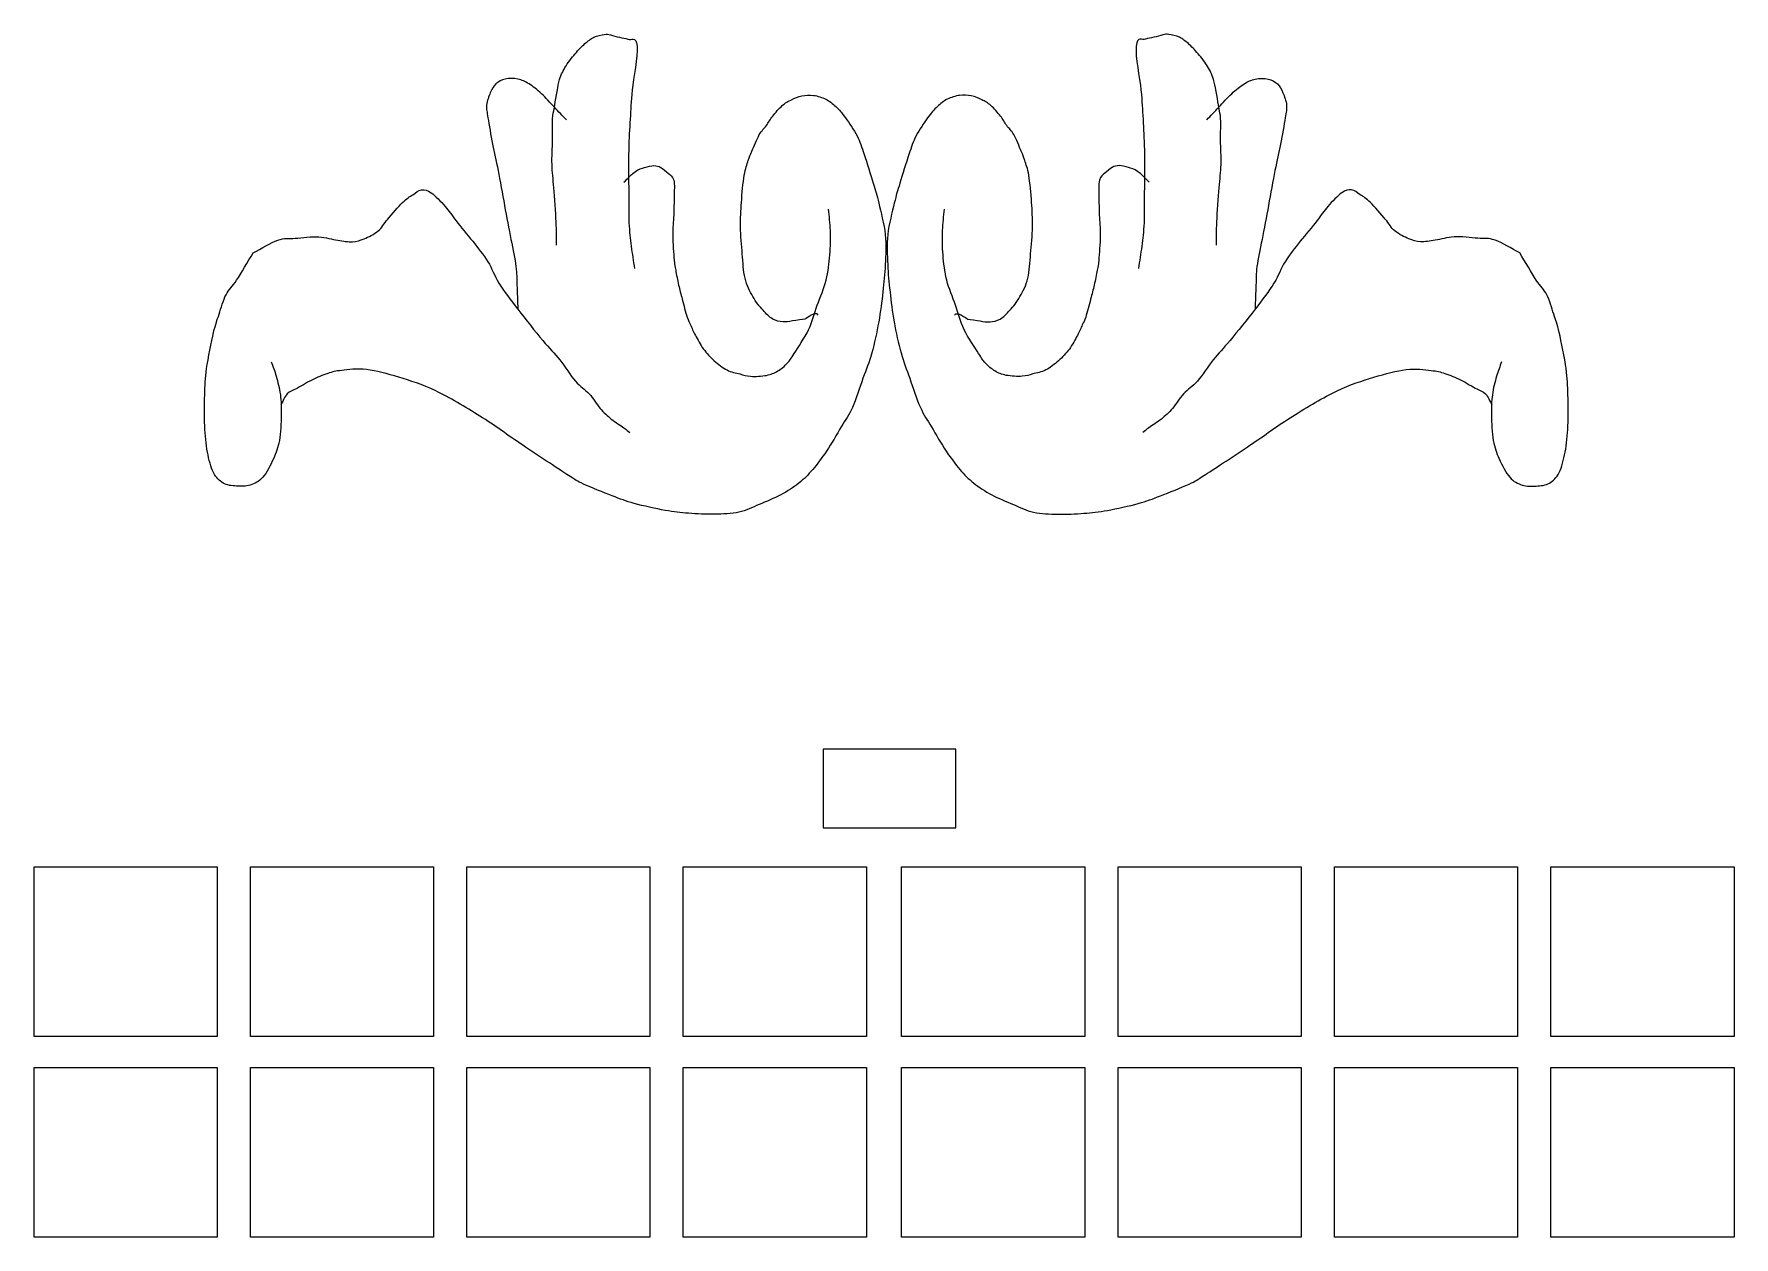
# Model space of a CAD drawing. Header units: millimetres. Extents: x -283 to 283, y -151 to 150.
# Drawn here: x 142.8 to 202.3, y 108.4 to 150.5 of the extents above; entities that cross this region are included whole.
import ezdxf

# ---------------------------------------------------------------- set-up
doc = ezdxf.new("R2010")
doc.units = ezdxf.units.MM
doc.header["$MEASUREMENT"] = 0
doc.layers.add('Camada 1', color=7, linetype='Continuous')

msp = doc.modelspace()

# ---------------------------------------------------------------- linework, layer by layer
at = {"layer": 'Camada 1', "color": 240, "lineweight": 9}
msp.add_lwpolyline([(170.424, 122.7073), (175.0644, 122.7073), (175.0644, 125.4573), (170.424, 125.4573), (170.424, 122.7073)], close=True, dxfattribs=at)
at = {"layer": 'Camada 1', "color": 250, "lineweight": 9}
for points, knots in [([(161.1074, 143.0824), (161.1023, 143.3541), (161.1078, 143.5631), (161.0919, 143.8974), (161.0919, 143.8974), (161.0761, 144.2318), (161.0362, 144.7521), (161.0123, 145.086), (161.0123, 145.086), (160.9884, 145.42), (160.9563, 145.6223), (160.9485, 145.9011), (160.9485, 145.9011), (160.9406, 146.1799), (160.9623, 146.484), (160.9652, 146.7501), (160.9652, 146.7501), (160.9681, 147.0161), (160.9548, 147.3024), (160.9658, 147.4972), (160.9658, 147.4972), (160.9767, 147.692), (160.9928, 147.6896), (161.0305, 147.9048), (161.0305, 147.9048), (161.0683, 148.1198), (161.1294, 148.5523), (161.1922, 148.7877), (161.1922, 148.7877), (161.2551, 149.0231), (161.307, 149.1313), (161.402, 149.2971), (161.402, 149.2971), (161.4971, 149.4628), (161.6407, 149.6337), (161.7568, 149.7725), (161.7568, 149.7725), (161.8729, 149.9113), (161.9883, 150.0326), (162.0978, 150.1292), (162.0978, 150.1292), (162.2074, 150.2258), (162.2993, 150.2968), (162.4129, 150.351), (162.4129, 150.351), (162.5265, 150.4051), (162.6805, 150.439), (162.7764, 150.4532), (162.7764, 150.4532), (162.8723, 150.4675), (162.8975, 150.4534), (162.9864, 150.4362), (162.9864, 150.4362), (163.0752, 150.4192), (163.2071, 150.3765), (163.3093, 150.351), (163.3093, 150.351), (163.4116, 150.3254), (163.4971, 150.3342), (163.6, 150.2827), (163.6, 150.2827), (163.7029, 150.2313), (163.8905, 150.4206), (163.9228, 150.0439), (163.9228, 150.0439), (163.955, 149.6672), (163.7928, 148.9355), (163.752, 148.5088), (163.752, 148.5088), (163.7113, 148.0822), (163.6991, 147.8352), (163.6786, 147.4855), (163.6786, 147.4855), (163.6582, 147.1358), (163.6377, 146.8378), (163.6293, 146.411), (163.6293, 146.411), (163.6209, 145.9842), (163.6269, 145.3517), (163.6282, 144.9271), (163.6282, 144.9271), (163.6295, 144.5025), (163.6222, 144.1778), (163.637, 143.8635), (163.637, 143.8635), (163.6518, 143.5492), (163.6849, 143.3147), (163.7169, 143.0485), (163.7169, 143.0485), (163.7489, 142.7822), (163.7917, 142.5277), (163.8291, 142.2673)], [0, 0, 0, 0, 0.0416667, 0.0416667, 0.0416667, 0.0416667, 0.0833333, 0.0833333, 0.0833333, 0.0833333, 0.125, 0.125, 0.125, 0.125, 0.1666667, 0.1666667, 0.1666667, 0.1666667, 0.2083333, 0.2083333, 0.2083333, 0.2083333, 0.25, 0.25, 0.25, 0.25, 0.2916667, 0.2916667, 0.2916667, 0.2916667, 0.3333333, 0.3333333, 0.3333333, 0.3333333, 0.375, 0.375, 0.375, 0.375, 0.4166667, 0.4166667, 0.4166667, 0.4166667, 0.4583333, 0.4583333, 0.4583333, 0.4583333, 0.5, 0.5, 0.5, 0.5, 0.5416667, 0.5416667, 0.5416667, 0.5416667, 0.5833333, 0.5833333, 0.5833333, 0.5833333, 0.625, 0.625, 0.625, 0.625, 0.6666667, 0.6666667, 0.6666667, 0.6666667, 0.7083333, 0.7083333, 0.7083333, 0.7083333, 0.75, 0.75, 0.75, 0.75, 0.7916667, 0.7916667, 0.7916667, 0.7916667, 0.8333333, 0.8333333, 0.8333333, 0.8333333, 0.875, 0.875, 0.875, 0.875, 0.9166667, 0.9166667, 0.9166667, 0.9166667, 1, 1, 1, 1]), ([(184.1659, 143.0824), (184.1715, 143.3541), (184.1663, 143.5631), (184.1827, 143.8974), (184.1827, 143.8974), (184.199, 144.2318), (184.2397, 144.7521), (184.2641, 145.086), (184.2641, 145.086), (184.2885, 145.42), (184.3209, 145.6223), (184.3291, 145.9011), (184.3291, 145.9011), (184.3374, 146.1799), (184.3161, 146.484), (184.3136, 146.7501), (184.3136, 146.7501), (184.3112, 147.0161), (184.3249, 147.3024), (184.3142, 147.4972), (184.3142, 147.4972), (184.3035, 147.692), (184.2875, 147.6896), (184.2501, 147.9048), (184.2501, 147.9048), (184.2127, 148.1198), (184.1521, 148.5523), (184.0897, 148.7877), (184.0897, 148.7877), (184.0272, 149.0231), (183.9755, 149.1313), (183.8807, 149.2971), (183.8807, 149.2971), (183.7859, 149.4628), (183.6425, 149.6337), (183.5267, 149.7725), (183.5267, 149.7725), (183.4108, 149.9113), (183.2956, 150.0326), (183.1861, 150.1292), (183.1861, 150.1292), (183.0767, 150.2258), (182.9849, 150.2968), (182.8714, 150.351), (182.8714, 150.351), (182.7579, 150.4051), (182.6039, 150.439), (182.5081, 150.4532), (182.5081, 150.4532), (182.4122, 150.4675), (182.387, 150.4534), (182.2981, 150.4362), (182.2981, 150.4362), (182.2092, 150.4192), (182.0773, 150.3765), (181.975, 150.351), (181.975, 150.351), (181.8727, 150.3254), (181.7872, 150.3342), (181.6842, 150.2827), (181.6842, 150.2827), (181.5812, 150.2313), (181.3939, 150.4206), (181.361, 150.0439), (181.361, 150.0439), (181.3282, 149.6672), (181.4894, 148.9355), (181.5295, 148.5088), (181.5295, 148.5088), (181.5696, 148.0822), (181.5815, 147.8352), (181.6014, 147.4855), (181.6014, 147.4855), (181.6213, 147.1358), (181.6413, 146.8378), (181.649, 146.411), (181.649, 146.411), (181.6568, 145.9842), (181.6498, 145.3517), (181.6479, 144.9271), (181.6479, 144.9271), (181.646, 144.5025), (181.6528, 144.1778), (181.6375, 143.8635), (181.6375, 143.8635), (181.6223, 143.5492), (181.5888, 143.3147), (181.5564, 143.0485), (181.5564, 143.0485), (181.524, 142.7822), (181.4808, 142.5277), (181.443, 142.2673)], [0, 0, 0, 0, 0.0416667, 0.0416667, 0.0416667, 0.0416667, 0.0833333, 0.0833333, 0.0833333, 0.0833333, 0.125, 0.125, 0.125, 0.125, 0.1666667, 0.1666667, 0.1666667, 0.1666667, 0.2083333, 0.2083333, 0.2083333, 0.2083333, 0.25, 0.25, 0.25, 0.25, 0.2916667, 0.2916667, 0.2916667, 0.2916667, 0.3333333, 0.3333333, 0.3333333, 0.3333333, 0.375, 0.375, 0.375, 0.375, 0.4166667, 0.4166667, 0.4166667, 0.4166667, 0.4583333, 0.4583333, 0.4583333, 0.4583333, 0.5, 0.5, 0.5, 0.5, 0.5416667, 0.5416667, 0.5416667, 0.5416667, 0.5833333, 0.5833333, 0.5833333, 0.5833333, 0.625, 0.625, 0.625, 0.625, 0.6666667, 0.6666667, 0.6666667, 0.6666667, 0.7083333, 0.7083333, 0.7083333, 0.7083333, 0.75, 0.75, 0.75, 0.75, 0.7916667, 0.7916667, 0.7916667, 0.7916667, 0.8333333, 0.8333333, 0.8333333, 0.8333333, 0.875, 0.875, 0.875, 0.875, 0.9166667, 0.9166667, 0.9166667, 0.9166667, 1, 1, 1, 1]), ([(161.449, 147.4633), (161.3095, 147.6104), (161.1754, 147.7519), (161.0305, 147.9048), (161.0305, 147.9048), (160.8857, 148.0576), (160.7276, 148.2442), (160.5798, 148.3801), (160.5798, 148.3801), (160.4321, 148.5161), (160.2824, 148.6347), (160.1452, 148.7198), (160.1452, 148.7198), (160.008, 148.8049), (159.899, 148.8612), (159.7587, 148.8895), (159.7587, 148.8895), (159.6184, 148.918), (159.4375, 148.9181), (159.3077, 148.8895), (159.3077, 148.8895), (159.1779, 148.8611), (159.073, 148.8006), (158.9854, 148.7198), (158.9854, 148.7198), (158.8977, 148.639), (158.8466, 148.5409), (158.7919, 148.4142), (158.7919, 148.4142), (158.7371, 148.2873), (158.6772, 148.1316), (158.6627, 147.9727), (158.6627, 147.9727), (158.6481, 147.8137), (158.6759, 147.7578), (158.7107, 147.5312), (158.7107, 147.5312), (158.7454, 147.3045), (158.8122, 146.92), (158.871, 146.6143), (158.871, 146.6143), (158.9299, 146.3085), (158.9941, 146.0539), (159.0636, 145.6973), (159.0636, 145.6973), (159.1332, 145.3407), (159.2134, 144.8767), (159.2882, 144.4748), (159.2882, 144.4748), (159.3631, 144.0729), (159.446, 143.6428), (159.5129, 143.2862), (159.5129, 143.2862), (159.5797, 142.9296), (159.6544, 142.6035), (159.6893, 142.3353), (159.6893, 142.3353), (159.7243, 142.067), (159.7105, 141.9391), (159.7211, 141.69), (159.7211, 141.69), (159.7316, 141.441), (159.7421, 141.124), (159.7526, 140.841)], [0, 0, 0, 0, 0.0588235, 0.0588235, 0.0588235, 0.0588235, 0.1176471, 0.1176471, 0.1176471, 0.1176471, 0.1764706, 0.1764706, 0.1764706, 0.1764706, 0.2352941, 0.2352941, 0.2352941, 0.2352941, 0.2941176, 0.2941176, 0.2941176, 0.2941176, 0.3529412, 0.3529412, 0.3529412, 0.3529412, 0.4117647, 0.4117647, 0.4117647, 0.4117647, 0.4705882, 0.4705882, 0.4705882, 0.4705882, 0.5294118, 0.5294118, 0.5294118, 0.5294118, 0.5882353, 0.5882353, 0.5882353, 0.5882353, 0.6470588, 0.6470588, 0.6470588, 0.6470588, 0.7058824, 0.7058824, 0.7058824, 0.7058824, 0.7647059, 0.7647059, 0.7647059, 0.7647059, 0.8235294, 0.8235294, 0.8235294, 0.8235294, 0.8823529, 0.8823529, 0.8823529, 0.8823529, 1, 1, 1, 1]), ([(183.831, 147.4633), (183.9707, 147.6104), (184.105, 147.7519), (184.2501, 147.9048), (184.2501, 147.9048), (184.3952, 148.0576), (184.5535, 148.2442), (184.7015, 148.3801), (184.7015, 148.3801), (184.8494, 148.5161), (184.9993, 148.6347), (185.1367, 148.7198), (185.1367, 148.7198), (185.274, 148.8049), (185.3831, 148.8612), (185.5234, 148.8895), (185.5234, 148.8895), (185.6637, 148.918), (185.8447, 148.9181), (185.9744, 148.8895), (185.9744, 148.8895), (186.1042, 148.8611), (186.2089, 148.8006), (186.2965, 148.7198), (186.2965, 148.7198), (186.384, 148.639), (186.435, 148.5409), (186.4895, 148.4142), (186.4895, 148.4142), (186.5441, 148.2873), (186.6037, 148.1316), (186.618, 147.9727), (186.618, 147.9727), (186.6324, 147.8137), (186.6045, 147.7578), (186.5694, 147.5312), (186.5694, 147.5312), (186.5343, 147.3045), (186.4669, 146.92), (186.4076, 146.6143), (186.4076, 146.6143), (186.3483, 146.3085), (186.2837, 146.0539), (186.2136, 145.6973), (186.2136, 145.6973), (186.1436, 145.3407), (186.0627, 144.8767), (185.9872, 144.4748), (185.9872, 144.4748), (185.9117, 144.0729), (185.8282, 143.6428), (185.7608, 143.2862), (185.7608, 143.2862), (185.6934, 142.9296), (185.6183, 142.6035), (185.5829, 142.3353), (185.5829, 142.3353), (185.5475, 142.067), (185.5611, 141.9391), (185.5502, 141.69), (185.5502, 141.69), (185.5393, 141.441), (185.5283, 141.124), (185.5173, 140.841)], [0, 0, 0, 0, 0.0588235, 0.0588235, 0.0588235, 0.0588235, 0.1176471, 0.1176471, 0.1176471, 0.1176471, 0.1764706, 0.1764706, 0.1764706, 0.1764706, 0.2352941, 0.2352941, 0.2352941, 0.2352941, 0.2941176, 0.2941176, 0.2941176, 0.2941176, 0.3529412, 0.3529412, 0.3529412, 0.3529412, 0.4117647, 0.4117647, 0.4117647, 0.4117647, 0.4705882, 0.4705882, 0.4705882, 0.4705882, 0.5294118, 0.5294118, 0.5294118, 0.5294118, 0.5882353, 0.5882353, 0.5882353, 0.5882353, 0.6470588, 0.6470588, 0.6470588, 0.6470588, 0.7058824, 0.7058824, 0.7058824, 0.7058824, 0.7647059, 0.7647059, 0.7647059, 0.7647059, 0.8235294, 0.8235294, 0.8235294, 0.8235294, 0.8823529, 0.8823529, 0.8823529, 0.8823529, 1, 1, 1, 1]), ([(170.255, 140.6373), (170.1534, 140.797), (169.8603, 140.5127), (169.7878, 140.5014), (169.7878, 140.5014), (169.7153, 140.4901), (169.4817, 140.4505), (169.3528, 140.4335), (169.3528, 140.4335), (169.224, 140.4165), (169.1304, 140.3882), (169.0145, 140.3995), (169.0145, 140.3995), (168.8986, 140.4109), (168.7767, 140.4329), (168.6602, 140.5014), (168.6602, 140.5014), (168.5438, 140.57), (168.4379, 140.6765), (168.3222, 140.8071), (168.3222, 140.8071), (168.2065, 140.9376), (168.0737, 141.094), (167.9681, 141.2825), (167.9681, 141.2825), (167.8627, 141.471), (167.7583, 141.671), (167.6948, 141.9278), (167.6948, 141.9278), (167.6313, 142.1846), (167.6254, 142.4765), (167.5988, 142.7768), (167.5988, 142.7768), (167.5722, 143.0771), (167.5402, 143.4259), (167.5351, 143.7277), (167.5351, 143.7277), (167.5299, 144.0295), (167.5462, 144.276), (167.5679, 144.5766), (167.5679, 144.5766), (167.5896, 144.8772), (167.6248, 145.28), (167.6653, 145.5275), (167.6653, 145.5275), (167.7058, 145.7751), (167.7632, 145.9042), (167.8081, 146.0449), (167.8081, 146.0449), (167.8529, 146.1856), (167.8694, 146.2184), (167.9335, 146.3691), (167.9335, 146.3691), (167.9976, 146.5197), (168.1074, 146.7984), (168.1924, 146.9489), (168.1924, 146.9489), (168.2773, 147.0994), (168.3607, 147.1564), (168.4389, 147.2644), (168.4389, 147.2644), (168.5171, 147.3725), (168.5687, 147.4805), (168.6612, 147.5971), (168.6612, 147.5971), (168.7537, 147.7137), (168.883, 147.8675), (168.9926, 147.9631), (168.9926, 147.9631), (169.1022, 148.0586), (169.2012, 148.1108), (169.3157, 148.1677), (169.3157, 148.1677), (169.4303, 148.2247), (169.5496, 148.2786), (169.6793, 148.3042), (169.6793, 148.3042), (169.8088, 148.3297), (169.9507, 148.3412), (170.0911, 148.3212), (170.0911, 148.3212), (170.2316, 148.3013), (170.3893, 148.2504), (170.519, 148.1848), (170.519, 148.1848), (170.6487, 148.1192), (170.7514, 148.0373), (170.8661, 147.929), (170.8661, 147.929), (170.9808, 147.8206), (171.081, 147.7076), (171.2049, 147.5367), (171.2049, 147.5367), (171.3289, 147.3658), (171.4986, 147.1204), (171.6083, 146.9057), (171.6083, 146.9057), (171.7179, 146.6908), (171.764, 146.5335), (171.8581, 146.2574), (171.8581, 146.2574), (171.9521, 145.9814), (172.0877, 145.5355), (172.1723, 145.2512), (172.1723, 145.2512), (172.2569, 144.9669), (172.2953, 144.8516), (172.3655, 144.5519), (172.3655, 144.5519), (172.4357, 144.2522), (172.5543, 143.8217), (172.5928, 143.4559), (172.5928, 143.4559), (172.6314, 143.0902), (172.6058, 142.7383), (172.592, 142.4032), (172.592, 142.4032), (172.5783, 142.0681), (172.5487, 141.7867), (172.5108, 141.4523), (172.5108, 141.4523), (172.4729, 141.118), (172.4299, 140.7571), (172.365, 140.3995), (172.365, 140.3995), (172.3002, 140.042), (172.2145, 139.6426), (172.1226, 139.3128), (172.1226, 139.3128), (172.0307, 138.983), (171.9289, 138.7468), (171.8159, 138.4299), (171.8159, 138.4299), (171.7029, 138.1129), (171.5718, 137.6958), (171.4446, 137.4111), (171.4446, 137.4111), (171.3174, 137.1264), (171.208, 136.9865), (171.0575, 136.7319), (171.0575, 136.7319), (170.907, 136.4772), (170.7082, 136.1321), (170.5414, 135.8829), (170.5414, 135.8829), (170.3746, 135.6336), (170.2192, 135.4247), (170.0577, 135.2377), (170.0577, 135.2377), (169.8962, 135.0505), (169.7599, 134.9097), (169.5741, 134.7622), (169.5741, 134.7622), (169.3883, 134.6147), (169.1767, 134.4793), (168.9455, 134.3547), (168.9455, 134.3547), (168.7144, 134.2301), (168.4326, 134.117), (168.1882, 134.0151), (168.1882, 134.0151), (167.9438, 133.9132), (167.7403, 133.8001), (167.4792, 133.7434), (167.4792, 133.7434), (167.2181, 133.6867), (166.9182, 133.6811), (166.6254, 133.6755), (166.6254, 133.6755), (166.3327, 133.6698), (166.0107, 133.6868), (165.7234, 133.7094), (165.7234, 133.7094), (165.4361, 133.7321), (165.2188, 133.7547), (164.902, 133.8113), (164.902, 133.8113), (164.5852, 133.8679), (164.1317, 133.9641), (163.8229, 134.0491), (163.8229, 134.0491), (163.5141, 134.134), (163.3452, 134.2075), (163.0499, 134.3207), (163.0499, 134.3207), (162.7547, 134.4339), (162.3147, 134.6037), (162.0515, 134.7283), (162.0515, 134.7283), (161.7883, 134.8528), (161.8261, 134.8414), (161.4719, 135.0678), (161.4719, 135.0678), (161.1176, 135.2943), (160.4334, 135.747), (159.9263, 136.0866), (159.9263, 136.0866), (159.4191, 136.4263), (158.9362, 136.7885), (158.429, 137.1055), (158.429, 137.1055), (157.9217, 137.4224), (157.356, 137.7618), (156.8832, 137.9884), (156.8832, 137.9884), (156.4104, 138.215), (155.9977, 138.3393), (155.5949, 138.4638), (155.5949, 138.4638), (155.1922, 138.5883), (154.8011, 138.6959), (154.4676, 138.7355), (154.4676, 138.7355), (154.134, 138.7751), (153.8234, 138.7242), (153.5977, 138.7015), (153.5977, 138.7015), (153.372, 138.6789), (153.2891, 138.6563), (153.1144, 138.5997), (153.1144, 138.5997), (152.9396, 138.5431), (152.7358, 138.4525), (152.5504, 138.362), (152.5504, 138.362), (152.3651, 138.2714), (152.1448, 138.1355), (152.0025, 138.0563), (152.0025, 138.0563), (151.8602, 137.9771), (151.7871, 137.9821), (151.6963, 137.8865), (151.6963, 137.8865), (151.6056, 137.791), (151.5458, 137.6262), (151.4705, 137.496)], [0, 0, 0, 0, 0.0166667, 0.0166667, 0.0166667, 0.0166667, 0.0333333, 0.0333333, 0.0333333, 0.0333333, 0.05, 0.05, 0.05, 0.05, 0.0666667, 0.0666667, 0.0666667, 0.0666667, 0.0833333, 0.0833333, 0.0833333, 0.0833333, 0.1, 0.1, 0.1, 0.1, 0.1166667, 0.1166667, 0.1166667, 0.1166667, 0.1333333, 0.1333333, 0.1333333, 0.1333333, 0.15, 0.15, 0.15, 0.15, 0.1666667, 0.1666667, 0.1666667, 0.1666667, 0.1833333, 0.1833333, 0.1833333, 0.1833333, 0.2, 0.2, 0.2, 0.2, 0.2166667, 0.2166667, 0.2166667, 0.2166667, 0.2333333, 0.2333333, 0.2333333, 0.2333333, 0.25, 0.25, 0.25, 0.25, 0.2666667, 0.2666667, 0.2666667, 0.2666667, 0.2833333, 0.2833333, 0.2833333, 0.2833333, 0.3, 0.3, 0.3, 0.3, 0.3166667, 0.3166667, 0.3166667, 0.3166667, 0.3333333, 0.3333333, 0.3333333, 0.3333333, 0.35, 0.35, 0.35, 0.35, 0.3666667, 0.3666667, 0.3666667, 0.3666667, 0.3833333, 0.3833333, 0.3833333, 0.3833333, 0.4, 0.4, 0.4, 0.4, 0.4166667, 0.4166667, 0.4166667, 0.4166667, 0.4333333, 0.4333333, 0.4333333, 0.4333333, 0.45, 0.45, 0.45, 0.45, 0.4666667, 0.4666667, 0.4666667, 0.4666667, 0.4833333, 0.4833333, 0.4833333, 0.4833333, 0.5, 0.5, 0.5, 0.5, 0.5166667, 0.5166667, 0.5166667, 0.5166667, 0.5333333, 0.5333333, 0.5333333, 0.5333333, 0.55, 0.55, 0.55, 0.55, 0.5666667, 0.5666667, 0.5666667, 0.5666667, 0.5833333, 0.5833333, 0.5833333, 0.5833333, 0.6, 0.6, 0.6, 0.6, 0.6166667, 0.6166667, 0.6166667, 0.6166667, 0.6333333, 0.6333333, 0.6333333, 0.6333333, 0.65, 0.65, 0.65, 0.65, 0.6666667, 0.6666667, 0.6666667, 0.6666667, 0.6833333, 0.6833333, 0.6833333, 0.6833333, 0.7, 0.7, 0.7, 0.7, 0.7166667, 0.7166667, 0.7166667, 0.7166667, 0.7333333, 0.7333333, 0.7333333, 0.7333333, 0.75, 0.75, 0.75, 0.75, 0.7666667, 0.7666667, 0.7666667, 0.7666667, 0.7833333, 0.7833333, 0.7833333, 0.7833333, 0.8, 0.8, 0.8, 0.8, 0.8166667, 0.8166667, 0.8166667, 0.8166667, 0.8333333, 0.8333333, 0.8333333, 0.8333333, 0.85, 0.85, 0.85, 0.85, 0.8666667, 0.8666667, 0.8666667, 0.8666667, 0.8833333, 0.8833333, 0.8833333, 0.8833333, 0.9, 0.9, 0.9, 0.9, 0.9166667, 0.9166667, 0.9166667, 0.9166667, 0.9333333, 0.9333333, 0.9333333, 0.9333333, 0.95, 0.95, 0.95, 0.95, 0.9666667, 0.9666667, 0.9666667, 0.9666667, 1, 1, 1, 1]), ([(175.0146, 140.6373), (175.1165, 140.797), (175.4092, 140.5127), (175.4817, 140.5014), (175.4817, 140.5014), (175.5541, 140.4901), (175.7877, 140.4505), (175.9166, 140.4335), (175.9166, 140.4335), (176.0454, 140.4165), (176.1388, 140.3882), (176.2548, 140.3995), (176.2548, 140.3995), (176.3707, 140.4109), (176.4927, 140.4329), (176.6093, 140.5014), (176.6093, 140.5014), (176.7258, 140.57), (176.8319, 140.6765), (176.9477, 140.8071), (176.9477, 140.8071), (177.0636, 140.9376), (177.1967, 141.094), (177.3025, 141.2825), (177.3025, 141.2825), (177.4083, 141.471), (177.5129, 141.671), (177.5768, 141.9278), (177.5768, 141.9278), (177.6406, 142.1846), (177.647, 142.4765), (177.6741, 142.7768), (177.6741, 142.7768), (177.7012, 143.0771), (177.7336, 143.4259), (177.7392, 143.7277), (177.7392, 143.7277), (177.7448, 144.0295), (177.7289, 144.276), (177.7077, 144.5766), (177.7077, 144.5766), (177.6864, 144.8772), (177.6518, 145.28), (177.6117, 145.5275), (177.6117, 145.5275), (177.5716, 145.7751), (177.5144, 145.9042), (177.4697, 146.0449), (177.4697, 146.0449), (177.4251, 146.1856), (177.4086, 146.2184), (177.3448, 146.3691), (177.3448, 146.3691), (177.281, 146.5197), (177.1715, 146.7984), (177.0868, 146.9489), (177.0868, 146.9489), (177.0021, 147.0994), (176.9188, 147.1564), (176.8408, 147.2644), (176.8408, 147.2644), (176.7628, 147.3725), (176.7112, 147.4805), (176.6189, 147.5971), (176.6189, 147.5971), (176.5266, 147.7137), (176.3975, 147.8675), (176.2881, 147.9631), (176.2881, 147.9631), (176.1787, 148.0586), (176.0797, 148.1108), (175.9653, 148.1677), (175.9653, 148.1677), (175.8508, 148.2247), (175.7315, 148.2786), (175.602, 148.3042), (175.602, 148.3042), (175.4724, 148.3297), (175.3306, 148.3412), (175.1901, 148.3212), (175.1901, 148.3212), (175.0497, 148.3013), (174.8918, 148.2504), (174.762, 148.1848), (174.762, 148.1848), (174.6322, 148.1192), (174.5294, 148.0373), (174.4146, 147.929), (174.4146, 147.929), (174.2997, 147.8206), (174.1994, 147.7076), (174.0751, 147.5367), (174.0751, 147.5367), (173.951, 147.3658), (173.7809, 147.1204), (173.6709, 146.9057), (173.6709, 146.9057), (173.5609, 146.6908), (173.5146, 146.5335), (173.4201, 146.2574), (173.4201, 146.2574), (173.3256, 145.9814), (173.1894, 145.5355), (173.1043, 145.2512), (173.1043, 145.2512), (173.0193, 144.9669), (172.9807, 144.8516), (172.91, 144.5519), (172.91, 144.5519), (172.8394, 144.2522), (172.7202, 143.8217), (172.6811, 143.4559), (172.6811, 143.4559), (172.642, 143.0902), (172.6671, 142.7383), (172.6803, 142.4032), (172.6803, 142.4032), (172.6935, 142.0681), (172.7227, 141.7867), (172.7601, 141.4523), (172.7601, 141.4523), (172.7975, 141.118), (172.8399, 140.7571), (172.9043, 140.3995), (172.9043, 140.3995), (172.9686, 140.042), (173.0537, 139.6426), (173.1451, 139.3128), (173.1451, 139.3128), (173.2365, 138.983), (173.338, 138.7468), (173.4505, 138.4299), (173.4505, 138.4299), (173.563, 138.1129), (173.6935, 137.6958), (173.8202, 137.4111), (173.8202, 137.4111), (173.9469, 137.1264), (174.0561, 136.9865), (174.2063, 136.7319), (174.2063, 136.7319), (174.3564, 136.4772), (174.5546, 136.1321), (174.7211, 135.8829), (174.7211, 135.8829), (174.8876, 135.6336), (175.0426, 135.4247), (175.2038, 135.2377), (175.2038, 135.2377), (175.3651, 135.0505), (175.5012, 134.9097), (175.6868, 134.7622), (175.6868, 134.7622), (175.8723, 134.6147), (176.0837, 134.4793), (176.3147, 134.3547), (176.3147, 134.3547), (176.5456, 134.2301), (176.8272, 134.117), (177.0715, 134.0151), (177.0715, 134.0151), (177.3157, 133.9132), (177.519, 133.8001), (177.78, 133.7434), (177.78, 133.7434), (178.0411, 133.6867), (178.341, 133.6811), (178.6337, 133.6755), (178.6337, 133.6755), (178.9264, 133.6698), (179.2485, 133.6868), (179.5358, 133.7094), (179.5358, 133.7094), (179.8232, 133.7321), (180.0405, 133.7547), (180.3574, 133.8113), (180.3574, 133.8113), (180.6743, 133.8679), (181.1279, 133.9641), (181.4368, 134.0491), (181.4368, 134.0491), (181.7457, 134.134), (181.9148, 134.2075), (182.2102, 134.3207), (182.2102, 134.3207), (182.5056, 134.4339), (182.9459, 134.6037), (183.2093, 134.7283), (183.2093, 134.7283), (183.4726, 134.8528), (183.4349, 134.8414), (183.7894, 135.0678), (183.7894, 135.0678), (184.144, 135.2943), (184.8289, 135.747), (185.3366, 136.0866), (185.3366, 136.0866), (185.8442, 136.4263), (186.3276, 136.7885), (186.8354, 137.1055), (186.8354, 137.1055), (187.3431, 137.4224), (187.9093, 137.7618), (188.3824, 137.9884), (188.3824, 137.9884), (188.8556, 138.215), (189.2685, 138.3393), (189.6714, 138.4638), (189.6714, 138.4638), (190.0744, 138.5883), (190.4656, 138.6959), (190.7992, 138.7355), (190.7992, 138.7355), (191.1328, 138.7751), (191.4434, 138.7242), (191.6691, 138.7015), (191.6691, 138.7015), (191.8947, 138.6789), (191.9776, 138.6563), (192.1522, 138.5997), (192.1522, 138.5997), (192.3269, 138.5431), (192.5306, 138.4525), (192.7158, 138.362), (192.7158, 138.362), (192.901, 138.2714), (193.1211, 138.1355), (193.2633, 138.0563), (193.2633, 138.0563), (193.4055, 137.9771), (193.4786, 137.9821), (193.5692, 137.8865), (193.5692, 137.8865), (193.6598, 137.791), (193.7193, 137.6262), (193.7944, 137.496)], [0, 0, 0, 0, 0.0166667, 0.0166667, 0.0166667, 0.0166667, 0.0333333, 0.0333333, 0.0333333, 0.0333333, 0.05, 0.05, 0.05, 0.05, 0.0666667, 0.0666667, 0.0666667, 0.0666667, 0.0833333, 0.0833333, 0.0833333, 0.0833333, 0.1, 0.1, 0.1, 0.1, 0.1166667, 0.1166667, 0.1166667, 0.1166667, 0.1333333, 0.1333333, 0.1333333, 0.1333333, 0.15, 0.15, 0.15, 0.15, 0.1666667, 0.1666667, 0.1666667, 0.1666667, 0.1833333, 0.1833333, 0.1833333, 0.1833333, 0.2, 0.2, 0.2, 0.2, 0.2166667, 0.2166667, 0.2166667, 0.2166667, 0.2333333, 0.2333333, 0.2333333, 0.2333333, 0.25, 0.25, 0.25, 0.25, 0.2666667, 0.2666667, 0.2666667, 0.2666667, 0.2833333, 0.2833333, 0.2833333, 0.2833333, 0.3, 0.3, 0.3, 0.3, 0.3166667, 0.3166667, 0.3166667, 0.3166667, 0.3333333, 0.3333333, 0.3333333, 0.3333333, 0.35, 0.35, 0.35, 0.35, 0.3666667, 0.3666667, 0.3666667, 0.3666667, 0.3833333, 0.3833333, 0.3833333, 0.3833333, 0.4, 0.4, 0.4, 0.4, 0.4166667, 0.4166667, 0.4166667, 0.4166667, 0.4333333, 0.4333333, 0.4333333, 0.4333333, 0.45, 0.45, 0.45, 0.45, 0.4666667, 0.4666667, 0.4666667, 0.4666667, 0.4833333, 0.4833333, 0.4833333, 0.4833333, 0.5, 0.5, 0.5, 0.5, 0.5166667, 0.5166667, 0.5166667, 0.5166667, 0.5333333, 0.5333333, 0.5333333, 0.5333333, 0.55, 0.55, 0.55, 0.55, 0.5666667, 0.5666667, 0.5666667, 0.5666667, 0.5833333, 0.5833333, 0.5833333, 0.5833333, 0.6, 0.6, 0.6, 0.6, 0.6166667, 0.6166667, 0.6166667, 0.6166667, 0.6333333, 0.6333333, 0.6333333, 0.6333333, 0.65, 0.65, 0.65, 0.65, 0.6666667, 0.6666667, 0.6666667, 0.6666667, 0.6833333, 0.6833333, 0.6833333, 0.6833333, 0.7, 0.7, 0.7, 0.7, 0.7166667, 0.7166667, 0.7166667, 0.7166667, 0.7333333, 0.7333333, 0.7333333, 0.7333333, 0.75, 0.75, 0.75, 0.75, 0.7666667, 0.7666667, 0.7666667, 0.7666667, 0.7833333, 0.7833333, 0.7833333, 0.7833333, 0.8, 0.8, 0.8, 0.8, 0.8166667, 0.8166667, 0.8166667, 0.8166667, 0.8333333, 0.8333333, 0.8333333, 0.8333333, 0.85, 0.85, 0.85, 0.85, 0.8666667, 0.8666667, 0.8666667, 0.8666667, 0.8833333, 0.8833333, 0.8833333, 0.8833333, 0.9, 0.9, 0.9, 0.9, 0.9166667, 0.9166667, 0.9166667, 0.9166667, 0.9333333, 0.9333333, 0.9333333, 0.9333333, 0.95, 0.95, 0.95, 0.95, 0.9666667, 0.9666667, 0.9666667, 0.9666667, 1, 1, 1, 1]), ([(163.4609, 145.2898), (163.5952, 145.4144), (163.7423, 145.578), (163.8639, 145.6634), (163.8639, 145.6634), (163.9854, 145.7487), (164.0786, 145.7652), (164.1861, 145.7992), (164.1861, 145.7992), (164.2936, 145.8331), (164.4138, 145.8671), (164.5084, 145.8671), (164.5084, 145.8671), (164.6029, 145.8671), (164.6662, 145.8447), (164.7499, 145.7992), (164.7499, 145.7992), (164.8336, 145.7537), (164.9321, 145.6693), (165.0075, 145.5955), (165.0075, 145.5955), (165.0829, 145.5217), (165.1612, 145.5115), (165.2006, 145.3577), (165.2006, 145.3577), (165.24, 145.2039), (165.2164, 144.9845), (165.2163, 144.7804), (165.2163, 144.7804), (165.2161, 144.5763), (165.2079, 144.3616), (165.1997, 144.1351), (165.1997, 144.1351), (165.1915, 143.9088), (165.164, 143.6852), (165.1669, 143.422), (165.1669, 143.422), (165.1699, 143.1588), (165.2002, 142.7685), (165.2173, 142.5654), (165.2173, 142.5654), (165.2345, 142.3624), (165.2434, 142.3538), (165.2695, 142.2072), (165.2695, 142.2072), (165.2957, 142.0607), (165.3359, 141.8563), (165.3741, 141.687), (165.3741, 141.687), (165.4124, 141.5177), (165.4499, 141.3785), (165.499, 141.1924), (165.499, 141.1924), (165.5479, 141.0062), (165.6195, 140.7198), (165.668, 140.5698), (165.668, 140.5698), (165.7166, 140.4197), (165.7406, 140.4035), (165.789, 140.2969), (165.789, 140.2969), (165.8374, 140.1902), (165.8829, 140.0706), (165.9583, 139.9297), (165.9583, 139.9297), (166.0336, 139.7887), (166.1298, 139.6007), (166.2405, 139.4521), (166.2405, 139.4521), (166.3513, 139.3035), (166.4823, 139.1653), (166.6198, 139.0428), (166.6198, 139.0428), (166.7573, 138.9203), (166.9137, 138.7957), (167.0637, 138.7187), (167.0637, 138.7187), (167.2137, 138.6416), (167.3786, 138.6191), (167.5158, 138.5822), (167.5158, 138.5822), (167.6531, 138.5453), (167.7321, 138.5055), (167.8872, 138.497), (167.8872, 138.497), (168.0423, 138.4885), (168.2852, 138.4997), (168.4445, 138.5311), (168.4445, 138.5311), (168.6037, 138.5624), (168.7185, 138.6132), (168.8403, 138.6846), (168.8403, 138.6846), (168.962, 138.756), (169.0754, 138.8546), (169.1716, 138.9575), (169.1716, 138.9575), (169.2677, 139.0604), (169.2898, 139.1034), (169.4141, 139.2986), (169.4141, 139.2986), (169.5383, 139.4938), (169.781, 139.8448), (169.9164, 140.1279), (169.9164, 140.1279), (170.0517, 140.411), (170.117, 140.6943), (170.2192, 140.983), (170.2192, 140.983), (170.3214, 141.2716), (170.4554, 141.5623), (170.5298, 141.8599), (170.5298, 141.8599), (170.6042, 142.1574), (170.6348, 142.4518), (170.6593, 142.7428), (170.6593, 142.7428), (170.6839, 143.0338), (170.684, 143.3243), (170.6761, 143.5918), (170.6761, 143.5918), (170.6682, 143.8593), (170.6335, 144.0899), (170.6122, 144.3389)], [0, 0, 0, 0, 0.03125, 0.03125, 0.03125, 0.03125, 0.0625, 0.0625, 0.0625, 0.0625, 0.09375, 0.09375, 0.09375, 0.09375, 0.125, 0.125, 0.125, 0.125, 0.15625, 0.15625, 0.15625, 0.15625, 0.1875, 0.1875, 0.1875, 0.1875, 0.21875, 0.21875, 0.21875, 0.21875, 0.25, 0.25, 0.25, 0.25, 0.28125, 0.28125, 0.28125, 0.28125, 0.3125, 0.3125, 0.3125, 0.3125, 0.34375, 0.34375, 0.34375, 0.34375, 0.375, 0.375, 0.375, 0.375, 0.40625, 0.40625, 0.40625, 0.40625, 0.4375, 0.4375, 0.4375, 0.4375, 0.46875, 0.46875, 0.46875, 0.46875, 0.5, 0.5, 0.5, 0.5, 0.53125, 0.53125, 0.53125, 0.53125, 0.5625, 0.5625, 0.5625, 0.5625, 0.59375, 0.59375, 0.59375, 0.59375, 0.625, 0.625, 0.625, 0.625, 0.65625, 0.65625, 0.65625, 0.65625, 0.6875, 0.6875, 0.6875, 0.6875, 0.71875, 0.71875, 0.71875, 0.71875, 0.75, 0.75, 0.75, 0.75, 0.78125, 0.78125, 0.78125, 0.78125, 0.8125, 0.8125, 0.8125, 0.8125, 0.84375, 0.84375, 0.84375, 0.84375, 0.875, 0.875, 0.875, 0.875, 0.90625, 0.90625, 0.90625, 0.90625, 0.9375, 0.9375, 0.9375, 0.9375, 1, 1, 1, 1]), ([(181.8158, 145.2898), (181.6817, 145.4144), (181.5348, 145.578), (181.4134, 145.6634), (181.4134, 145.6634), (181.2919, 145.7487), (181.1988, 145.7652), (181.0913, 145.7992), (181.0913, 145.7992), (180.9838, 145.8331), (180.8638, 145.8671), (180.7692, 145.8671), (180.7692, 145.8671), (180.6746, 145.8671), (180.6113, 145.8447), (180.5275, 145.7992), (180.5275, 145.7992), (180.4437, 145.7537), (180.3451, 145.6693), (180.2696, 145.5955), (180.2696, 145.5955), (180.1942, 145.5217), (180.1158, 145.5115), (180.0762, 145.3577), (180.0762, 145.3577), (180.0365, 145.2039), (180.0598, 144.9845), (180.0596, 144.7804), (180.0596, 144.7804), (180.0595, 144.5763), (180.0674, 144.3616), (180.0752, 144.1351), (180.0752, 144.1351), (180.0831, 143.9088), (180.1102, 143.6852), (180.1069, 143.422), (180.1069, 143.422), (180.1036, 143.1588), (180.0727, 142.7685), (180.0553, 142.5654), (180.0553, 142.5654), (180.0378, 142.3624), (180.0289, 142.3538), (180.0025, 142.2072), (180.0025, 142.2072), (179.9761, 142.0607), (179.9356, 141.8563), (179.8971, 141.687), (179.8971, 141.687), (179.8586, 141.5177), (179.8209, 141.3785), (179.7716, 141.1924), (179.7716, 141.1924), (179.7223, 141.0062), (179.6503, 140.7198), (179.6015, 140.5698), (179.6015, 140.5698), (179.5527, 140.4197), (179.5287, 140.4035), (179.4802, 140.2969), (179.4802, 140.2969), (179.4316, 140.1902), (179.3859, 140.0706), (179.3103, 139.9297), (179.3103, 139.9297), (179.2348, 139.7887), (179.1383, 139.6007), (179.0273, 139.4521), (179.0273, 139.4521), (178.9163, 139.3035), (178.7852, 139.1653), (178.6475, 139.0428), (178.6475, 139.0428), (178.5098, 138.9203), (178.3532, 138.7957), (178.2031, 138.7187), (178.2031, 138.7187), (178.053, 138.6416), (177.8881, 138.6191), (177.7508, 138.5822), (177.7508, 138.5822), (177.6135, 138.5453), (177.5343, 138.5055), (177.3792, 138.497), (177.3792, 138.497), (177.2241, 138.4885), (176.9813, 138.4997), (176.822, 138.5311), (176.822, 138.5311), (176.6628, 138.5624), (176.5481, 138.6132), (176.4265, 138.6846), (176.4265, 138.6846), (176.3048, 138.756), (176.1916, 138.8546), (176.0956, 138.9575), (176.0956, 138.9575), (175.9996, 139.0604), (175.9775, 139.1034), (175.8536, 139.2986), (175.8536, 139.2986), (175.7297, 139.4938), (175.4875, 139.8448), (175.3525, 140.1279), (175.3525, 140.1279), (175.2176, 140.411), (175.1528, 140.6943), (175.051, 140.983), (175.051, 140.983), (174.9492, 141.2716), (174.8157, 141.5623), (174.7417, 141.8599), (174.7417, 141.8599), (174.6678, 142.1574), (174.6376, 142.4518), (174.6135, 142.7428), (174.6135, 142.7428), (174.5894, 143.0338), (174.5897, 143.3243), (174.598, 143.5918), (174.598, 143.5918), (174.6064, 143.8593), (174.6414, 144.0899), (174.663, 144.3389)], [0, 0, 0, 0, 0.03125, 0.03125, 0.03125, 0.03125, 0.0625, 0.0625, 0.0625, 0.0625, 0.09375, 0.09375, 0.09375, 0.09375, 0.125, 0.125, 0.125, 0.125, 0.15625, 0.15625, 0.15625, 0.15625, 0.1875, 0.1875, 0.1875, 0.1875, 0.21875, 0.21875, 0.21875, 0.21875, 0.25, 0.25, 0.25, 0.25, 0.28125, 0.28125, 0.28125, 0.28125, 0.3125, 0.3125, 0.3125, 0.3125, 0.34375, 0.34375, 0.34375, 0.34375, 0.375, 0.375, 0.375, 0.375, 0.40625, 0.40625, 0.40625, 0.40625, 0.4375, 0.4375, 0.4375, 0.4375, 0.46875, 0.46875, 0.46875, 0.46875, 0.5, 0.5, 0.5, 0.5, 0.53125, 0.53125, 0.53125, 0.53125, 0.5625, 0.5625, 0.5625, 0.5625, 0.59375, 0.59375, 0.59375, 0.59375, 0.625, 0.625, 0.625, 0.625, 0.65625, 0.65625, 0.65625, 0.65625, 0.6875, 0.6875, 0.6875, 0.6875, 0.71875, 0.71875, 0.71875, 0.71875, 0.75, 0.75, 0.75, 0.75, 0.78125, 0.78125, 0.78125, 0.78125, 0.8125, 0.8125, 0.8125, 0.8125, 0.84375, 0.84375, 0.84375, 0.84375, 0.875, 0.875, 0.875, 0.875, 0.90625, 0.90625, 0.90625, 0.90625, 0.9375, 0.9375, 0.9375, 0.9375, 1, 1, 1, 1]), ([(150.5075, 142.8151), (150.7926, 142.9625), (151.1207, 143.1739), (151.3662, 143.259), (151.3662, 143.259), (151.6117, 143.3441), (151.7356, 143.3046), (151.9742, 143.3238), (151.9742, 143.3238), (152.2128, 143.3431), (152.5499, 143.3863), (152.7979, 143.375), (152.7979, 143.375), (153.0459, 143.3637), (153.2635, 143.284), (153.46, 143.2556), (153.46, 143.2556), (153.6565, 143.2273), (153.8228, 143.1959), (153.9768, 143.2044), (153.9768, 143.2044), (154.1308, 143.2129), (154.2309, 143.2441), (154.3807, 143.3068), (154.3807, 143.3068), (154.5304, 143.3694), (154.7349, 143.465), (154.8735, 143.5797), (154.8735, 143.5797), (155.0121, 143.6944), (155.0624, 143.8228), (155.2049, 143.989), (155.2049, 143.989), (155.3474, 144.1552), (155.5818, 144.4331), (155.7284, 144.5766), (155.7284, 144.5766), (155.8751, 144.7202), (155.9728, 144.7747), (156.083, 144.8484), (156.083, 144.8484), (156.1932, 144.9219), (156.2796, 145.0066), (156.3892, 145.0181), (156.3892, 145.0181), (156.4987, 145.0297), (156.5892, 145.0134), (156.7274, 144.9163), (156.7274, 144.9163), (156.8656, 144.8191), (157.0652, 144.6052), (157.2103, 144.4408), (157.2103, 144.4408), (157.3554, 144.2764), (157.4355, 144.1351), (157.5965, 143.9314), (157.5965, 143.9314), (157.7574, 143.7277), (157.9908, 143.4559), (158.1758, 143.2183), (158.1758, 143.2183), (158.3609, 142.9805), (158.5534, 142.7494), (158.7069, 142.5051), (158.7069, 142.5051), (158.8603, 142.2608), (158.9181, 142.0361), (159.0929, 141.7579), (159.0929, 141.7579), (159.2677, 141.4798), (159.4978, 141.1749), (159.7526, 140.841), (159.7526, 140.841), (160.0075, 140.5071), (160.3776, 140.0487), (160.6217, 139.7543), (160.6217, 139.7543), (160.8658, 139.46), (161.0266, 139.313), (161.2172, 139.0751), (161.2172, 139.0751), (161.4077, 138.8373), (161.592, 138.5267), (161.7643, 138.328), (161.7643, 138.328), (161.9365, 138.1293), (162.102, 138.0454), (162.2472, 137.8865), (162.2472, 137.8865), (162.3924, 137.7276), (162.5044, 137.5245), (162.6334, 137.3771), (162.6334, 137.3771), (162.7624, 137.2297), (162.8827, 137.1169), (163.0197, 137.0035), (163.0197, 137.0035), (163.1567, 136.8903), (163.3471, 136.7771), (163.4544, 136.6979), (163.4544, 136.6979), (163.5617, 136.6187), (163.5939, 136.5847), (163.6637, 136.5281)], [0, 0, 0, 0, 0.037037, 0.037037, 0.037037, 0.037037, 0.0740741, 0.0740741, 0.0740741, 0.0740741, 0.1111111, 0.1111111, 0.1111111, 0.1111111, 0.1481481, 0.1481481, 0.1481481, 0.1481481, 0.1851852, 0.1851852, 0.1851852, 0.1851852, 0.2222222, 0.2222222, 0.2222222, 0.2222222, 0.2592593, 0.2592593, 0.2592593, 0.2592593, 0.2962963, 0.2962963, 0.2962963, 0.2962963, 0.3333333, 0.3333333, 0.3333333, 0.3333333, 0.3703704, 0.3703704, 0.3703704, 0.3703704, 0.4074074, 0.4074074, 0.4074074, 0.4074074, 0.4444444, 0.4444444, 0.4444444, 0.4444444, 0.4814815, 0.4814815, 0.4814815, 0.4814815, 0.5185185, 0.5185185, 0.5185185, 0.5185185, 0.5555556, 0.5555556, 0.5555556, 0.5555556, 0.5925926, 0.5925926, 0.5925926, 0.5925926, 0.6296296, 0.6296296, 0.6296296, 0.6296296, 0.6666667, 0.6666667, 0.6666667, 0.6666667, 0.7037037, 0.7037037, 0.7037037, 0.7037037, 0.7407407, 0.7407407, 0.7407407, 0.7407407, 0.7777778, 0.7777778, 0.7777778, 0.7777778, 0.8148148, 0.8148148, 0.8148148, 0.8148148, 0.8518519, 0.8518519, 0.8518519, 0.8518519, 0.8888889, 0.8888889, 0.8888889, 0.8888889, 0.9259259, 0.9259259, 0.9259259, 0.9259259, 1, 1, 1, 1]), ([(194.7654, 142.8151), (194.4806, 142.9625), (194.1528, 143.1739), (193.9074, 143.259), (193.9074, 143.259), (193.6621, 143.3441), (193.5381, 143.3046), (193.2995, 143.3238), (193.2995, 143.3238), (193.0609, 143.3431), (192.7239, 143.3863), (192.4759, 143.375), (192.4759, 143.375), (192.2279, 143.3637), (192.0101, 143.284), (191.8136, 143.2556), (191.8136, 143.2556), (191.617, 143.2273), (191.4507, 143.1959), (191.2967, 143.2044), (191.2967, 143.2044), (191.1428, 143.2129), (191.0427, 143.2441), (190.893, 143.3068), (190.893, 143.3068), (190.7433, 143.3694), (190.539, 143.465), (190.4006, 143.5797), (190.4006, 143.5797), (190.2622, 143.6944), (190.2121, 143.8228), (190.0698, 143.989), (190.0698, 143.989), (189.9276, 144.1552), (189.6936, 144.4331), (189.5472, 144.5766), (189.5472, 144.5766), (189.4008, 144.7202), (189.3031, 144.7747), (189.193, 144.8484), (189.193, 144.8484), (189.0829, 144.9219), (188.9966, 145.0066), (188.8871, 145.0181), (188.8871, 145.0181), (188.7776, 145.0297), (188.6871, 145.0134), (188.5487, 144.9163), (188.5487, 144.9163), (188.4103, 144.8191), (188.2105, 144.6052), (188.0652, 144.4408), (188.0652, 144.4408), (187.9198, 144.2764), (187.8394, 144.1351), (187.6782, 143.9314), (187.6782, 143.9314), (187.5169, 143.7277), (187.2832, 143.4559), (187.0977, 143.2183), (187.0977, 143.2183), (186.9123, 142.9805), (186.7194, 142.7494), (186.5656, 142.5051), (186.5656, 142.5051), (186.4118, 142.2608), (186.3537, 142.0361), (186.1785, 141.7579), (186.1785, 141.7579), (186.0032, 141.4798), (185.7727, 141.1749), (185.5173, 140.841), (185.5173, 140.841), (185.262, 140.5071), (184.8912, 140.0487), (184.6467, 139.7543), (184.6467, 139.7543), (184.4021, 139.46), (184.2411, 139.313), (184.0502, 139.0751), (184.0502, 139.0751), (183.8592, 138.8373), (183.6745, 138.5267), (183.5019, 138.328), (183.5019, 138.328), (183.3294, 138.1293), (183.1638, 138.0454), (183.0183, 137.8865), (183.0183, 137.8865), (182.8729, 137.7276), (182.7606, 137.5245), (182.6314, 137.3771), (182.6314, 137.3771), (182.5021, 137.2297), (182.3817, 137.1169), (182.2445, 137.0035), (182.2445, 137.0035), (182.1073, 136.8903), (181.9168, 136.7771), (181.8093, 136.6979), (181.8093, 136.6979), (181.7019, 136.6187), (181.6696, 136.5847), (181.5998, 136.5281)], [0, 0, 0, 0, 0.037037, 0.037037, 0.037037, 0.037037, 0.0740741, 0.0740741, 0.0740741, 0.0740741, 0.1111111, 0.1111111, 0.1111111, 0.1111111, 0.1481481, 0.1481481, 0.1481481, 0.1481481, 0.1851852, 0.1851852, 0.1851852, 0.1851852, 0.2222222, 0.2222222, 0.2222222, 0.2222222, 0.2592593, 0.2592593, 0.2592593, 0.2592593, 0.2962963, 0.2962963, 0.2962963, 0.2962963, 0.3333333, 0.3333333, 0.3333333, 0.3333333, 0.3703704, 0.3703704, 0.3703704, 0.3703704, 0.4074074, 0.4074074, 0.4074074, 0.4074074, 0.4444444, 0.4444444, 0.4444444, 0.4444444, 0.4814815, 0.4814815, 0.4814815, 0.4814815, 0.5185185, 0.5185185, 0.5185185, 0.5185185, 0.5555556, 0.5555556, 0.5555556, 0.5555556, 0.5925926, 0.5925926, 0.5925926, 0.5925926, 0.6296296, 0.6296296, 0.6296296, 0.6296296, 0.6666667, 0.6666667, 0.6666667, 0.6666667, 0.7037037, 0.7037037, 0.7037037, 0.7037037, 0.7407407, 0.7407407, 0.7407407, 0.7407407, 0.7777778, 0.7777778, 0.7777778, 0.7777778, 0.8148148, 0.8148148, 0.8148148, 0.8148148, 0.8518519, 0.8518519, 0.8518519, 0.8518519, 0.8888889, 0.8888889, 0.8888889, 0.8888889, 0.9259259, 0.9259259, 0.9259259, 0.9259259, 1, 1, 1, 1]), ([(151.1334, 139.0072), (151.1923, 138.8374), (151.2564, 138.691), (151.3102, 138.4978), (151.3102, 138.4978), (151.364, 138.3046), (151.4249, 138.0824), (151.4547, 137.8526), (151.4547, 137.8526), (151.4845, 137.6227), (151.4919, 137.4074), (151.4863, 137.1394), (151.4863, 137.1394), (151.4808, 136.8713), (151.4683, 136.5176), (151.4212, 136.2564), (151.4212, 136.2564), (151.3743, 135.9953), (151.3091, 135.8283), (151.2114, 135.6112), (151.2114, 135.6112), (151.1136, 135.3941), (150.9775, 135.1219), (150.8404, 134.9659), (150.8404, 134.9659), (150.7033, 134.81), (150.5596, 134.7456), (150.4053, 134.6943), (150.4053, 134.6943), (150.251, 134.6429), (150.0807, 134.649), (149.922, 134.6603), (149.922, 134.6603), (149.7633, 134.6717), (149.5915, 134.6816), (149.4549, 134.7622), (149.4549, 134.7622), (149.3184, 134.8429), (149.2114, 134.9481), (149.1169, 135.1357), (149.1169, 135.1357), (149.0225, 135.3235), (148.9596, 135.5734), (148.9081, 135.8489), (148.9081, 135.8489), (148.8565, 136.1245), (148.8281, 136.43), (148.8121, 136.7658), (148.8121, 136.7658), (148.7962, 137.1017), (148.8019, 137.5178), (148.8129, 137.8526), (148.8129, 137.8526), (148.8239, 138.1873), (148.8264, 138.4048), (148.8781, 138.7694), (148.8781, 138.7694), (148.9297, 139.1342), (149.0477, 139.7079), (149.1206, 140.026), (149.1206, 140.026), (149.1936, 140.3441), (149.2417, 140.4504), (149.3144, 140.6713), (149.3144, 140.6713), (149.3871, 140.8921), (149.4528, 141.1493), (149.5565, 141.3505), (149.5565, 141.3505), (149.6602, 141.5516), (149.7688, 141.6156), (149.9274, 141.8599), (149.9274, 141.8599), (150.086, 142.1041), (150.3142, 142.4966), (150.5075, 142.8151)], [0, 0, 0, 0, 0.05, 0.05, 0.05, 0.05, 0.1, 0.1, 0.1, 0.1, 0.15, 0.15, 0.15, 0.15, 0.2, 0.2, 0.2, 0.2, 0.25, 0.25, 0.25, 0.25, 0.3, 0.3, 0.3, 0.3, 0.35, 0.35, 0.35, 0.35, 0.4, 0.4, 0.4, 0.4, 0.45, 0.45, 0.45, 0.45, 0.5, 0.5, 0.5, 0.5, 0.55, 0.55, 0.55, 0.55, 0.6, 0.6, 0.6, 0.6, 0.65, 0.65, 0.65, 0.65, 0.7, 0.7, 0.7, 0.7, 0.75, 0.75, 0.75, 0.75, 0.8, 0.8, 0.8, 0.8, 0.85, 0.85, 0.85, 0.85, 0.9, 0.9, 0.9, 0.9, 1, 1, 1, 1]), ([(194.1339, 139.0072), (194.0747, 138.8374), (194.0103, 138.691), (193.9563, 138.4978), (193.9563, 138.4978), (193.9022, 138.3046), (193.841, 138.0824), (193.8108, 137.8526), (193.8108, 137.8526), (193.7807, 137.6227), (193.7729, 137.4074), (193.778, 137.1394), (193.778, 137.1394), (193.7832, 136.8713), (193.7952, 136.5176), (193.8418, 136.2564), (193.8418, 136.2564), (193.8884, 135.9953), (193.9533, 135.8283), (194.0508, 135.6112), (194.0508, 135.6112), (194.1481, 135.3941), (194.2839, 135.1219), (194.4207, 134.9659), (194.4207, 134.9659), (194.5576, 134.81), (194.7012, 134.7456), (194.8555, 134.6943), (194.8555, 134.6943), (195.0097, 134.6429), (195.1799, 134.649), (195.3387, 134.6603), (195.3387, 134.6603), (195.4974, 134.6717), (195.6692, 134.6816), (195.8059, 134.7622), (195.8059, 134.7622), (195.9426, 134.8429), (196.0497, 134.9481), (196.1444, 135.1357), (196.1444, 135.1357), (196.2392, 135.3235), (196.3024, 135.5734), (196.3544, 135.8489), (196.3544, 135.8489), (196.4063, 136.1245), (196.4353, 136.43), (196.4517, 136.7658), (196.4517, 136.7658), (196.4682, 137.1017), (196.463, 137.5178), (196.4525, 137.8526), (196.4525, 137.8526), (196.442, 138.1873), (196.4399, 138.4048), (196.3888, 138.7694), (196.3888, 138.7694), (196.3377, 139.1342), (196.2206, 139.7079), (196.1481, 140.026), (196.1481, 140.026), (196.0756, 140.3441), (196.0277, 140.4504), (195.9553, 140.6713), (195.9553, 140.6713), (195.8829, 140.8921), (195.8176, 141.1493), (195.7142, 141.3505), (195.7142, 141.3505), (195.6108, 141.5516), (195.5024, 141.6156), (195.3441, 141.8599), (195.3441, 141.8599), (195.1858, 142.1041), (194.9583, 142.4966), (194.7654, 142.8151)], [0, 0, 0, 0, 0.05, 0.05, 0.05, 0.05, 0.1, 0.1, 0.1, 0.1, 0.15, 0.15, 0.15, 0.15, 0.2, 0.2, 0.2, 0.2, 0.25, 0.25, 0.25, 0.25, 0.3, 0.3, 0.3, 0.3, 0.35, 0.35, 0.35, 0.35, 0.4, 0.4, 0.4, 0.4, 0.45, 0.45, 0.45, 0.45, 0.5, 0.5, 0.5, 0.5, 0.55, 0.55, 0.55, 0.55, 0.6, 0.6, 0.6, 0.6, 0.65, 0.65, 0.65, 0.65, 0.7, 0.7, 0.7, 0.7, 0.75, 0.75, 0.75, 0.75, 0.8, 0.8, 0.8, 0.8, 0.85, 0.85, 0.85, 0.85, 0.9, 0.9, 0.9, 0.9, 1, 1, 1, 1])]:
    msp.add_open_spline(points, degree=3, knots=knots, dxfattribs=at)
at = {"layer": 'Camada 1', "color": 2, "lineweight": 9}
for points in [[(149.2512, 121.3421), (149.2512, 121.3421), (142.8452, 121.3421), (142.8452, 121.3421), (142.8452, 121.3421), (142.8452, 121.3421), (142.8452, 115.4112), (142.8452, 115.4112), (142.8452, 115.4112), (142.8452, 115.4112), (149.2512, 115.4112), (149.2512, 115.4112), (149.2512, 115.4112), (149.2512, 115.4112), (149.2512, 121.3421), (149.2512, 121.3421)], [(156.8118, 121.3421), (156.8118, 121.3421), (150.4058, 121.3421), (150.4058, 121.3421), (150.4058, 121.3421), (150.4058, 121.3421), (150.4058, 115.4112), (150.4058, 115.4112), (150.4058, 115.4112), (150.4058, 115.4112), (156.8118, 115.4112), (156.8118, 115.4112), (156.8118, 115.4112), (156.8118, 115.4112), (156.8118, 121.3421), (156.8118, 121.3421)], [(164.3723, 121.3421), (164.3723, 121.3421), (157.9663, 121.3421), (157.9663, 121.3421), (157.9663, 121.3421), (157.9663, 121.3421), (157.9663, 115.4112), (157.9663, 115.4112), (157.9663, 115.4112), (157.9663, 115.4112), (164.3723, 115.4112), (164.3723, 115.4112), (164.3723, 115.4112), (164.3723, 115.4112), (164.3723, 121.3421), (164.3723, 121.3421)], [(171.9328, 121.3421), (171.9328, 121.3421), (165.5268, 121.3421), (165.5268, 121.3421), (165.5268, 121.3421), (165.5268, 121.3421), (165.5268, 115.4112), (165.5268, 115.4112), (165.5268, 115.4112), (165.5268, 115.4112), (171.9328, 115.4112), (171.9328, 115.4112), (171.9328, 115.4112), (171.9328, 115.4112), (171.9328, 121.3421), (171.9328, 121.3421)], [(179.5734, 121.3421), (179.5734, 121.3421), (173.1674, 121.3421), (173.1674, 121.3421), (173.1674, 121.3421), (173.1674, 121.3421), (173.1674, 115.4112), (173.1674, 115.4112), (173.1674, 115.4112), (173.1674, 115.4112), (179.5734, 115.4112), (179.5734, 115.4112), (179.5734, 115.4112), (179.5734, 115.4112), (179.5734, 121.3421), (179.5734, 121.3421)], [(187.134, 121.3421), (187.134, 121.3421), (180.728, 121.3421), (180.728, 121.3421), (180.728, 121.3421), (180.728, 121.3421), (180.728, 115.4112), (180.728, 115.4112), (180.728, 115.4112), (180.728, 115.4112), (187.134, 115.4112), (187.134, 115.4112), (187.134, 115.4112), (187.134, 115.4112), (187.134, 121.3421), (187.134, 121.3421)], [(194.6945, 121.3421), (194.6945, 121.3421), (188.2885, 121.3421), (188.2885, 121.3421), (188.2885, 121.3421), (188.2885, 121.3421), (188.2885, 115.4112), (188.2885, 115.4112), (188.2885, 115.4112), (188.2885, 115.4112), (194.6945, 115.4112), (194.6945, 115.4112), (194.6945, 115.4112), (194.6945, 115.4112), (194.6945, 121.3421), (194.6945, 121.3421)], [(202.255, 121.3421), (202.255, 121.3421), (195.849, 121.3421), (195.849, 121.3421), (195.849, 121.3421), (195.849, 121.3421), (195.849, 115.4112), (195.849, 115.4112), (195.849, 115.4112), (195.849, 115.4112), (202.255, 115.4112), (202.255, 115.4112), (202.255, 115.4112), (202.255, 115.4112), (202.255, 121.3421), (202.255, 121.3421)], [(149.2512, 114.3329), (149.2512, 114.3329), (142.8452, 114.3329), (142.8452, 114.3329), (142.8452, 114.3329), (142.8452, 114.3329), (142.8452, 108.4021), (142.8452, 108.4021), (142.8452, 108.4021), (142.8452, 108.4021), (149.2512, 108.4021), (149.2512, 108.4021), (149.2512, 108.4021), (149.2512, 108.4021), (149.2512, 114.3329), (149.2512, 114.3329)], [(156.8118, 114.3329), (156.8118, 114.3329), (150.4058, 114.3329), (150.4058, 114.3329), (150.4058, 114.3329), (150.4058, 114.3329), (150.4058, 108.4021), (150.4058, 108.4021), (150.4058, 108.4021), (150.4058, 108.4021), (156.8118, 108.4021), (156.8118, 108.4021), (156.8118, 108.4021), (156.8118, 108.4021), (156.8118, 114.3329), (156.8118, 114.3329)], [(164.3723, 114.3329), (164.3723, 114.3329), (157.9663, 114.3329), (157.9663, 114.3329), (157.9663, 114.3329), (157.9663, 114.3329), (157.9663, 108.4021), (157.9663, 108.4021), (157.9663, 108.4021), (157.9663, 108.4021), (164.3723, 108.4021), (164.3723, 108.4021), (164.3723, 108.4021), (164.3723, 108.4021), (164.3723, 114.3329), (164.3723, 114.3329)], [(171.9328, 114.3329), (171.9328, 114.3329), (165.5268, 114.3329), (165.5268, 114.3329), (165.5268, 114.3329), (165.5268, 114.3329), (165.5268, 108.4021), (165.5268, 108.4021), (165.5268, 108.4021), (165.5268, 108.4021), (171.9328, 108.4021), (171.9328, 108.4021), (171.9328, 108.4021), (171.9328, 108.4021), (171.9328, 114.3329), (171.9328, 114.3329)], [(179.5734, 114.3329), (179.5734, 114.3329), (173.1674, 114.3329), (173.1674, 114.3329), (173.1674, 114.3329), (173.1674, 114.3329), (173.1674, 108.4021), (173.1674, 108.4021), (173.1674, 108.4021), (173.1674, 108.4021), (179.5734, 108.4021), (179.5734, 108.4021), (179.5734, 108.4021), (179.5734, 108.4021), (179.5734, 114.3329), (179.5734, 114.3329)], [(187.134, 114.3329), (187.134, 114.3329), (180.728, 114.3329), (180.728, 114.3329), (180.728, 114.3329), (180.728, 114.3329), (180.728, 108.4021), (180.728, 108.4021), (180.728, 108.4021), (180.728, 108.4021), (187.134, 108.4021), (187.134, 108.4021), (187.134, 108.4021), (187.134, 108.4021), (187.134, 114.3329), (187.134, 114.3329)], [(194.6945, 114.3329), (194.6945, 114.3329), (188.2885, 114.3329), (188.2885, 114.3329), (188.2885, 114.3329), (188.2885, 114.3329), (188.2885, 108.4021), (188.2885, 108.4021), (188.2885, 108.4021), (188.2885, 108.4021), (194.6945, 108.4021), (194.6945, 108.4021), (194.6945, 108.4021), (194.6945, 108.4021), (194.6945, 114.3329), (194.6945, 114.3329)], [(202.255, 114.3329), (202.255, 114.3329), (195.849, 114.3329), (195.849, 114.3329), (195.849, 114.3329), (195.849, 114.3329), (195.849, 108.4021), (195.849, 108.4021), (195.849, 108.4021), (195.849, 108.4021), (202.255, 108.4021), (202.255, 108.4021), (202.255, 108.4021), (202.255, 108.4021), (202.255, 114.3329), (202.255, 114.3329)]]:
    msp.add_open_spline(points, degree=3, knots=[0, 0, 0, 0, 0.2, 0.2, 0.2, 0.2, 0.4, 0.4, 0.4, 0.4, 0.6, 0.6, 0.6, 0.6, 1, 1, 1, 1], dxfattribs=at)

doc.saveas('drawing.dxf')
